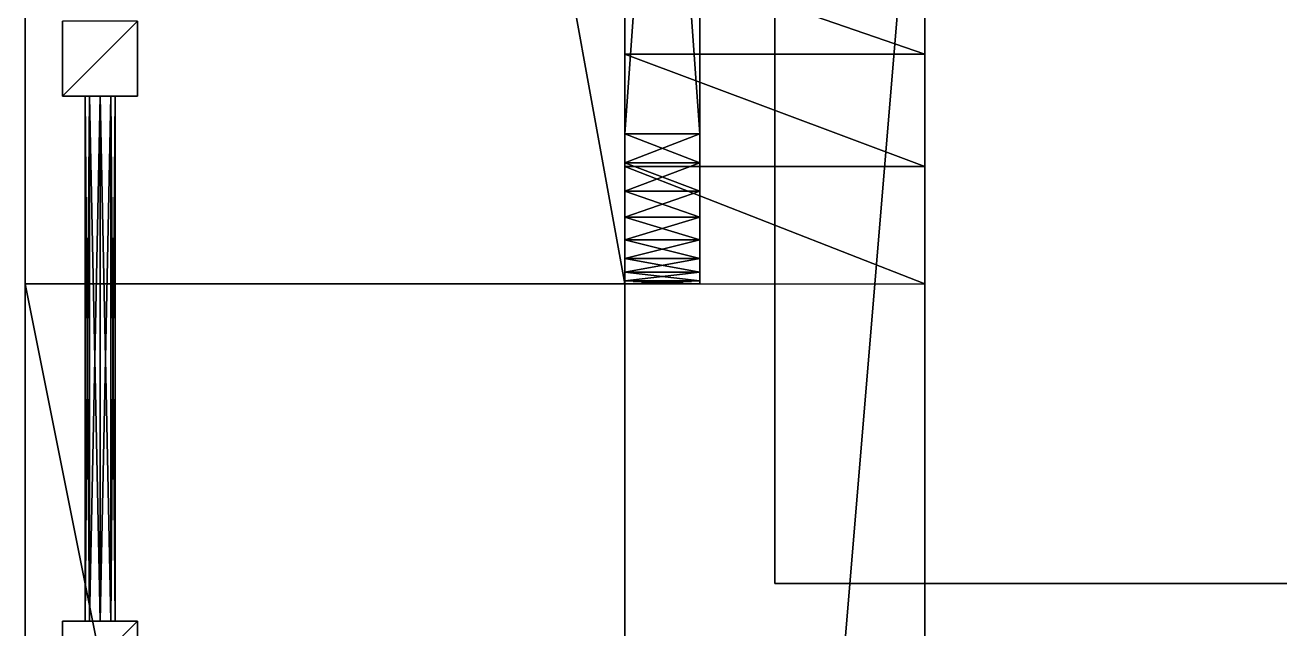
# Model space of a CAD drawing. Header units: metres. Extents: x -124 to 60, y -56 to 44.
# Drawn here: x 4 to 12.37, y -38.3 to -34.28 of the extents above; entities that cross this region are included whole.
import ezdxf

# ---------------------------------------------------------------- set-up
doc = ezdxf.new("R2010")
doc.units = ezdxf.units.M

msp = doc.modelspace()

# ---------------------------------------------------------------- linework, layer by layer
for points in [[(60, 44, 20), (10, 44, 20), (10, -56, 20)], [(10, -56, 20), (60, -56, 20), (60, 44, 20)], [(8, -36, 10), (8, -14, 10), (4, -14, 10)], [(4, -14, 10), (4, -36, 10), (8, -36, 10)], [(4, -23, 10), (4, -23), (4, -36)], [(4, -36), (4, -36, 10), (4, -23, 10)], [(8, -38, 20), (8, -28, 20), (8, -28, 17)], [(8, -28, 17), (8, -36, 17), (8, -38, 20)], [(8, -36, 14), (8, -28, 14), (8, -28, 11)], [(8, -28, 11), (8, -38, 11), (8, -36, 14)], [(8.5, -35, 17), (8, -35, 17), (8, -28, 17)], [(8, -28, 17), (8.5, -28, 17), (8.5, -35, 17)], [(8.5, -28, 14), (8, -28, 14), (8, -35, 14)], [(8, -35, 14), (8.5, -35, 14), (8.5, -28, 14)], [(8, -38, 10), (8, -38, 11), (8, -28, 11)], [(8, -28, 11), (8, -28, 10), (8, -38, 10)], [(19, -38, 20), (19, -28, 20), (9, -28, 20)], [(9, -28, 20), (9, -38, 20), (19, -38, 20)], [(9, -28, 11), (19, -28, 11), (19, -38, 11)], [(19, -38, 11), (9, -38, 11), (9, -28, 11)], [(8, -56, 24), (10, -56, 24), (10, -32, 24)], [(10, -32, 24), (8, -32, 24), (8, -56, 24)], [(8, -38, 20), (8, -38, 24), (8, -32, 24)], [(8, -32, 24), (8, -32, 20), (8, -38, 20)], [(8, -56, 36), (8, -56, 46), (8, -32, 46)], [(8, -32, 46), (8, -32, 36), (8, -56, 36)], [(8, -32, 32), (8, -32, 36), (8, -42, 36)], [(8, -42, 36), (8, -42, 32), (8, -32, 32)], [(10, -34.4693, 31.6955), (10, -33.7777, 31.3259), (8, -33.7777, 31.3259)], [(8, -33.7777, 31.3259), (8, -34.4693, 31.6955), (10, -34.4693, 31.6955)], [(8, -34.2322, 32), (8, -34.1144, 31.5277), (8, -34.4693, 31.6955)], [(4.25, -34.75, 13.5), (4.75, -34.75, 13.5), (4.75, -34.25, 13.5)], [(4.75, -34.25, 13.5), (4.25, -34.25, 13.5), (4.25, -34.75, 13.5)], [(4.25, -34.75, 13.5), (4.25, -34.25, 13.5), (4.25, -34.25, 10)], [(4.25, -34.25, 10), (4.25, -34.75, 10), (4.25, -34.75, 13.5)], [(4.75, -34.25, 13.5), (4.75, -34.75, 13.5), (4.75, -34.75, 10)], [(4.75, -34.75, 10), (4.75, -34.25, 10), (4.75, -34.25, 13.5)], [(8, -34.4693, 31.6955), (8, -34.5858, 32), (8, -34.2322, 32)], [(10, -35.2196, 31.9231), (10, -34.4693, 31.6955), (8, -34.4693, 31.6955)], [(8, -34.4693, 31.6955), (8, -35.2196, 31.9231), (10, -35.2196, 31.9231)], [(8, -34.5858, 32), (8, -34.4693, 31.6955), (8, -34.8389, 31.8278)], [(8, -34.8389, 31.8278), (8, -34.9393, 32), (8, -34.5858, 32)], [(4.75, -34.75, 13.5), (4.25, -34.75, 13.5), (4.25, -34.75, 10)], [(4.25, -34.75, 10), (4.75, -34.75, 10), (4.75, -34.75, 13.5)], [(4.42929, -34.75, 11.5707), (4.4, -34.75, 11.5), (4.4, -38.25, 11.5)], [(4.4, -38.25, 11.5), (4.42929, -38.25, 11.5707), (4.42929, -34.75, 11.5707)], [(4.4, -34.75, 11.5), (4.42929, -34.75, 11.4293), (4.42929, -38.25, 11.4293)], [(4.42929, -38.25, 11.4293), (4.4, -38.25, 11.5), (4.4, -34.75, 11.5)], [(4.42929, -34.75, 13.0707), (4.4, -34.75, 13), (4.4, -38.25, 13)], [(4.4, -38.25, 13), (4.42929, -38.25, 13.0707), (4.42929, -34.75, 13.0707)], [(4.4, -34.75, 13), (4.42929, -34.75, 12.9293), (4.42929, -38.25, 12.9293)], [(4.42929, -38.25, 12.9293), (4.4, -38.25, 13), (4.4, -34.75, 13)], [(4.5, -34.75, 11.6), (4.42929, -34.75, 11.5707), (4.42929, -38.25, 11.5707)], [(4.42929, -38.25, 11.5707), (4.5, -38.25, 11.6), (4.5, -34.75, 11.6)], [(4.42929, -34.75, 11.4293), (4.5, -34.75, 11.4), (4.5, -38.25, 11.4)], [(4.5, -38.25, 11.4), (4.42929, -38.25, 11.4293), (4.42929, -34.75, 11.4293)], [(4.5, -34.75, 13.1), (4.42929, -34.75, 13.0707), (4.42929, -38.25, 13.0707)], [(4.42929, -38.25, 13.0707), (4.5, -38.25, 13.1), (4.5, -34.75, 13.1)], [(4.42929, -34.75, 12.9293), (4.5, -34.75, 12.9), (4.5, -38.25, 12.9)], [(4.5, -38.25, 12.9), (4.42929, -38.25, 12.9293), (4.42929, -34.75, 12.9293)], [(4.5, -34.75, 11.4), (4.57071, -34.75, 11.4293), (4.57071, -38.25, 11.4293)], [(4.57071, -38.25, 11.4293), (4.5, -38.25, 11.4), (4.5, -34.75, 11.4)], [(4.57071, -34.75, 11.5707), (4.5, -34.75, 11.6), (4.5, -38.25, 11.6)], [(4.5, -38.25, 11.6), (4.57071, -38.25, 11.5707), (4.57071, -34.75, 11.5707)], [(4.5, -34.75, 12.9), (4.57071, -34.75, 12.9293), (4.57071, -38.25, 12.9293)], [(4.57071, -38.25, 12.9293), (4.5, -38.25, 12.9), (4.5, -34.75, 12.9)], [(4.57071, -34.75, 13.0707), (4.5, -34.75, 13.1), (4.5, -38.25, 13.1)], [(4.5, -38.25, 13.1), (4.57071, -38.25, 13.0707), (4.57071, -34.75, 13.0707)], [(4.57071, -34.75, 11.4293), (4.6, -34.75, 11.5), (4.6, -38.25, 11.5)], [(4.6, -38.25, 11.5), (4.57071, -38.25, 11.4293), (4.57071, -34.75, 11.4293)], [(4.6, -34.75, 11.5), (4.57071, -34.75, 11.5707), (4.57071, -38.25, 11.5707)], [(4.57071, -38.25, 11.5707), (4.6, -38.25, 11.5), (4.6, -34.75, 11.5)], [(4.57071, -34.75, 12.9293), (4.6, -34.75, 13), (4.6, -38.25, 13)], [(4.6, -38.25, 13), (4.57071, -38.25, 12.9293), (4.57071, -34.75, 12.9293)], [(4.6, -34.75, 13), (4.57071, -34.75, 13.0707), (4.57071, -38.25, 13.0707)], [(4.57071, -38.25, 13.0707), (4.6, -38.25, 13), (4.6, -34.75, 13)], [(8, -34.9393, 32), (8, -34.8389, 31.8278), (8, -35.2196, 31.9231)], [(8, -35.2196, 31.9231), (8, -35.2929, 32), (8, -34.9393, 32)], [(8, -35, 14), (8, -35.25, 14), (8, -35.1951, 14.0192)], [(8, -35.1951, 16.9808), (8, -35.25, 17), (8, -35, 17)], [(8.5, -35.1951, 16.9808), (8, -35.1951, 16.9808), (8, -35, 17)], [(8, -35, 17), (8.5, -35, 17), (8.5, -35.1951, 16.9808)], [(8.5, -35, 14), (8, -35, 14), (8, -35.1951, 14.0192)], [(8, -35.1951, 14.0192), (8.5, -35.1951, 14.0192), (8.5, -35, 14)], [(8, -35.3827, 14.0761), (8, -35.1951, 14.0192), (8, -35.25, 14)], [(8, -35.25, 17), (8, -35.1951, 16.9808), (8, -35.3827, 16.9239)], [(8.5, -35.3827, 16.9239), (8, -35.3827, 16.9239), (8, -35.1951, 16.9808)], [(8, -35.1951, 16.9808), (8.5, -35.1951, 16.9808), (8.5, -35.3827, 16.9239)], [(8.5, -35.1951, 14.0192), (8, -35.1951, 14.0192), (8, -35.3827, 14.0761)], [(8, -35.3827, 14.0761), (8.5, -35.3827, 14.0761), (8.5, -35.1951, 14.0192)], [(10, -36, 32), (10, -35.2196, 31.9231), (8, -35.2196, 31.9231)], [(8, -35.2196, 31.9231), (8, -36, 32), (10, -36, 32)], [(8, -35.2929, 32), (8, -35.2196, 31.9231), (8, -35.6079, 31.9807)], [(8, -35.25, 14), (8, -35.5, 14), (8, -35.3827, 14.0761)], [(8, -35.3827, 16.9239), (8, -35.5, 17), (8, -35.25, 17)], [(8, -35.6079, 31.9807), (8, -35.6464, 32), (8, -35.2929, 32)], [(8, -35.5556, 14.1685), (8, -35.3827, 14.0761), (8, -35.5, 14)], [(8, -35.5, 17), (8, -35.3827, 16.9239), (8, -35.5556, 16.8315)], [(8.5, -35.5556, 16.8315), (8, -35.5556, 16.8315), (8, -35.3827, 16.9239)], [(8, -35.3827, 16.9239), (8.5, -35.3827, 16.9239), (8.5, -35.5556, 16.8315)], [(8.5, -35.3827, 14.0761), (8, -35.3827, 14.0761), (8, -35.5556, 14.1685)], [(8, -35.5556, 14.1685), (8.5, -35.5556, 14.1685), (8.5, -35.3827, 14.0761)], [(8, -35.5, 14), (8, -35.75, 14), (8, -35.5556, 14.1685)], [(8, -35.5556, 16.8315), (8, -35.75, 17), (8, -35.5, 17)], [(8, -35.7071, 14.2929), (8, -35.5556, 14.1685), (8, -35.75, 14)], [(8, -35.75, 17), (8, -35.5556, 16.8315), (8, -35.7071, 16.7071)], [(8.5, -35.7071, 16.7071), (8, -35.7071, 16.7071), (8, -35.5556, 16.8315)], [(8, -35.5556, 16.8315), (8.5, -35.5556, 16.8315), (8.5, -35.7071, 16.7071)], [(8.5, -35.5556, 14.1685), (8, -35.5556, 14.1685), (8, -35.7071, 14.2929)], [(8, -35.7071, 14.2929), (8.5, -35.7071, 14.2929), (8.5, -35.5556, 14.1685)], [(8, -35.6464, 32), (8, -35.6079, 31.9807), (8, -36, 32)], [(8, -35.8315, 14.4444), (8, -35.7071, 14.2929), (8, -36, 14)], [(8, -35.75, 14), (8, -36, 14), (8, -35.7071, 14.2929)], [(8, -36, 17), (8, -35.7071, 16.7071), (8, -35.8315, 16.5556)], [(8, -35.7071, 16.7071), (8, -36, 17), (8, -35.75, 17)], [(8.5, -35.8315, 16.5556), (8, -35.8315, 16.5556), (8, -35.7071, 16.7071)], [(8, -35.7071, 16.7071), (8.5, -35.7071, 16.7071), (8.5, -35.8315, 16.5556)], [(8.5, -35.7071, 14.2929), (8, -35.7071, 14.2929), (8, -35.8315, 14.4444)], [(8, -35.8315, 14.4444), (8.5, -35.8315, 14.4444), (8.5, -35.7071, 14.2929)], [(8, -35.9239, 14.6173), (8, -35.8315, 14.4444), (8, -36, 14.25)], [(8, -36, 14), (8, -36, 14.25), (8, -35.8315, 14.4444)], [(8, -36, 16.75), (8, -35.8315, 16.5556), (8, -35.9239, 16.3827)], [(8, -35.8315, 16.5556), (8, -36, 16.75), (8, -36, 17)], [(8.5, -35.9239, 16.3827), (8, -35.9239, 16.3827), (8, -35.8315, 16.5556)], [(8, -35.8315, 16.5556), (8.5, -35.8315, 16.5556), (8.5, -35.9239, 16.3827)], [(8.5, -35.8315, 14.4444), (8, -35.8315, 14.4444), (8, -35.9239, 14.6173)], [(8, -35.9239, 14.6173), (8.5, -35.9239, 14.6173), (8.5, -35.8315, 14.4444)], [(8, -35.9808, 14.8049), (8, -35.9239, 14.6173), (8, -36, 14.5)], [(8, -36, 14.25), (8, -36, 14.5), (8, -35.9239, 14.6173)], [(8, -36, 16.5), (8, -35.9239, 16.3827), (8, -35.9808, 16.1951)], [(8, -35.9239, 16.3827), (8, -36, 16.5), (8, -36, 16.75)], [(8.5, -35.9808, 16.1951), (8, -35.9808, 16.1951), (8, -35.9239, 16.3827)], [(8, -35.9239, 16.3827), (8.5, -35.9239, 16.3827), (8.5, -35.9808, 16.1951)], [(8.5, -35.9239, 14.6173), (8, -35.9239, 14.6173), (8, -35.9808, 14.8049)], [(8, -35.9808, 14.8049), (8.5, -35.9808, 14.8049), (8.5, -35.9239, 14.6173)], [(4, -56), (4, -56, 10), (4, -36, 10)], [(4, -36, 10), (4, -36), (4, -56)], [(8, -56, 10), (8, -36, 10), (4, -36, 10)], [(4, -36, 10), (4, -56, 10), (8, -56, 10)], [(8, -36, 15), (8, -35.9808, 14.8049), (8, -36, 14.75)], [(8, -36, 14.5), (8, -36, 14.75), (8, -35.9808, 14.8049)], [(8, -36, 16.25), (8, -35.9808, 16.1951), (8, -36, 16)], [(8, -35.9808, 16.1951), (8, -36, 16.25), (8, -36, 16.5)], [(8.5, -36, 16), (8, -36, 16), (8, -35.9808, 16.1951)], [(8, -35.9808, 16.1951), (8.5, -35.9808, 16.1951), (8.5, -36, 16)], [(8.5, -35.9808, 14.8049), (8, -35.9808, 14.8049), (8, -36, 15)], [(8, -36, 15), (8.5, -36, 15), (8.5, -35.9808, 14.8049)], [(8, -36, 14), (8, -38, 11), (8, -38, 20)], [(8, -38, 20), (8, -36, 17), (8, -36, 14)], [(8.5, -36, 15), (8, -36, 15), (8, -36, 16)], [(8, -36, 16), (8.5, -36, 16), (8.5, -36, 15)], [(8, -56, 10), (8, -56, 24), (8, -38, 24)], [(8, -38, 24), (8, -38, 10), (8, -56, 10)], [(8, -38.3536, 32), (8, -38.3921, 31.9807), (8, -38, 32)], [(19, -38, 11), (19, -38, 20), (9, -38, 20)], [(9, -38, 20), (9, -38, 11), (19, -38, 11)], [(4.25, -38.75, 13.5), (4.75, -38.75, 13.5), (4.75, -38.25, 13.5)], [(4.75, -38.25, 13.5), (4.25, -38.25, 13.5), (4.25, -38.75, 13.5)], [(4.25, -38.75, 13.5), (4.25, -38.25, 13.5), (4.25, -38.25, 10)], [(4.25, -38.25, 10), (4.25, -38.75, 10), (4.25, -38.75, 13.5)], [(4.25, -38.25, 13.5), (4.75, -38.25, 13.5), (4.75, -38.25, 10)], [(4.75, -38.25, 10), (4.25, -38.25, 10), (4.25, -38.25, 13.5)], [(4.75, -38.25, 13.5), (4.75, -38.75, 13.5), (4.75, -38.75, 10)], [(4.75, -38.75, 10), (4.75, -38.25, 10), (4.75, -38.25, 13.5)]]:
    msp.add_3dface(points)

doc.saveas('drawing.dxf')
